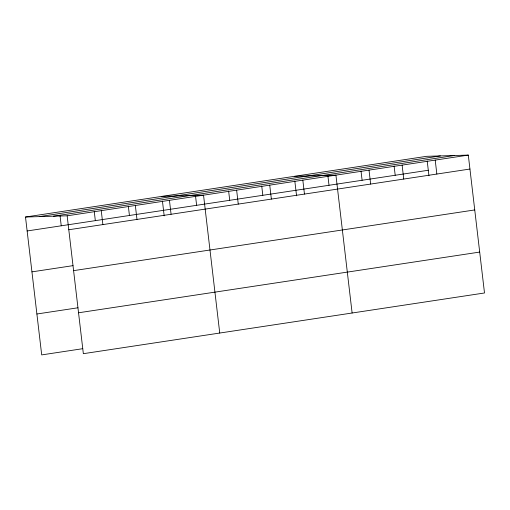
<?xml version="1.0" encoding="UTF-8"?>
<svg xmlns="http://www.w3.org/2000/svg" width="510" height="510" viewBox="0 0 510 510"><rect width="100%" height="100%" fill="white"/><g stroke="black" fill="none" stroke-linecap="round" stroke-linejoin="round"><path stroke-width="0.76" d="M25.5 217.024L426.653 156.315L468.301 155.097L484.5 292.976L83.347 353.685L67.148 215.806L25.5 217.024L41.699 354.903L82.767 348.687M39.245 216.623L440.398 155.913M53.403 216.208L454.557 155.499M67.148 215.806L468.301 155.097M27.138 230.966L428.292 170.257M68.786 229.749L469.939 169.04M31.945 271.862L73.013 265.646M73.593 270.644L474.746 209.935M36.892 314.001L77.966 307.785M78.54 312.783L479.693 252.074M294.276 176.352L335.924 175.134L352.117 313.006M161.893 196.388L203.541 195.164L219.74 333.043M435.208 160.108L436.847 174.044M427.201 160.962L428.942 175.765M402.116 165.112L403.748 179.055M394.103 165.973L395.199 175.268M369.017 170.123L370.655 184.065M361.01 170.984L362.1 180.272M327.917 175.988L329.007 185.283M302.825 180.138L304.464 194.08M294.818 180.999L296.559 195.795M269.733 185.149L271.371 199.091M261.726 186.003L262.816 195.298M236.634 190.16L238.272 204.096M228.627 191.014L229.723 200.309M195.534 196.025L196.624 205.32M169.441 200.328L171.079 214.264M162.441 201.029L164.175 215.832M135.348 205.485L136.98 219.427M128.341 206.193L129.432 215.488M101.248 210.649L102.886 224.585M94.242 211.35L95.332 220.645M60.052 215.736L61.238 225.802"/></g></svg>
